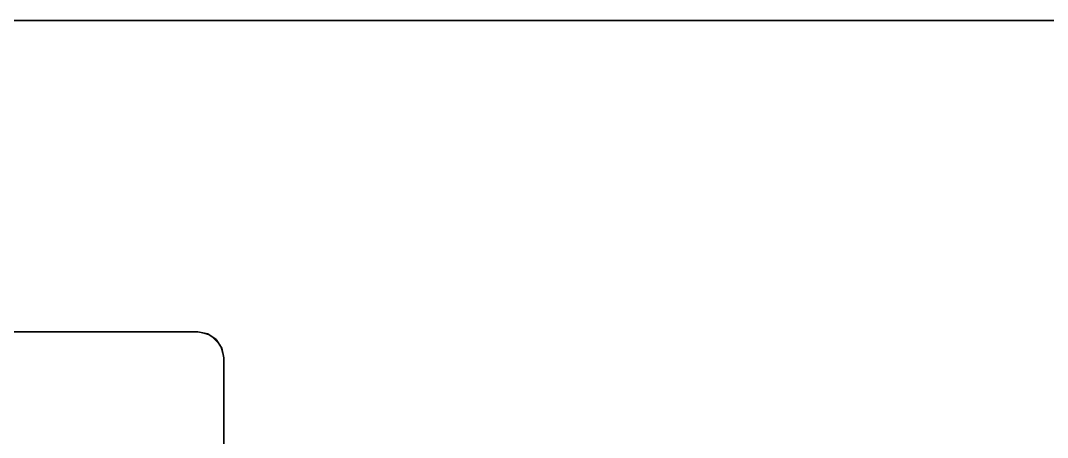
# Model space of a CAD drawing. Extents: x -442948 to -439736, y 420528 to 424220.
# Drawn here: x -441753.04 to -441713.45, y 423969.05 to 423985.12 of the extents above; entities that cross this region are included whole.
import ezdxf

# ---------------------------------------------------------------- set-up
doc = ezdxf.new("R2010")
doc.units = 0
doc.linetypes.add('DASHED2', pattern=[9.525, 6.35, -3.175])
doc.layers.add('GIZLI', color=8, linetype='DASHED2', lineweight=18)
doc.layers.add('GORUNEN', color=7, linetype='Continuous', lineweight=35)

msp = doc.modelspace()

# ---------------------------------------------------------------- linework, layer by layer
at = {"layer": 'GIZLI', "color": 6}
for points in [[(-441765.196, 423985.116), (-441615.215, 423985.116)], [(-441746.206, 423973.116), (-441779.206, 423973.116)], [(-441745.206, 423972.116), (-441745.34, 423972.616), (-441745.706, 423972.982), (-441746.206, 423973.116)], [(-441745.206, 423972.116), (-441745.206, 423967.116)]]:
    msp.add_lwpolyline(points, dxfattribs=at)
at = {"layer": 'GORUNEN', "color": 6}
for points in [[(-441765.196, 423985.116), (-441615.215, 423985.116)], [(-441779.206, 423973.116), (-441746.206, 423973.116)], [(-441745.206, 423972.116), (-441745.282, 423972.499), (-441745.499, 423972.823), (-441745.823, 423973.04), (-441746.206, 423973.116)], [(-441745.206, 423968.032), (-441745.206, 423972.116)]]:
    msp.add_lwpolyline(points, dxfattribs=at)

doc.saveas('drawing.dxf')
